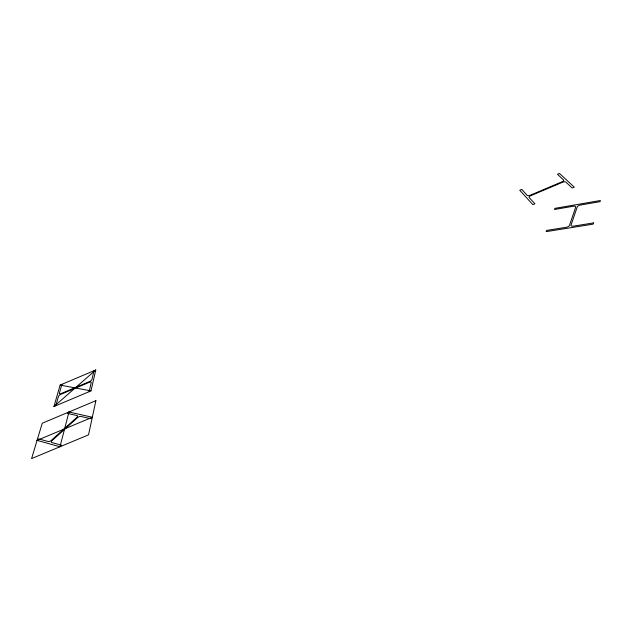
<?xml version="1.0" encoding="UTF-8"?>
<svg xmlns="http://www.w3.org/2000/svg" width="632" height="632" viewBox="0 0 632 632"><rect width="100%" height="100%" fill="white"/><g stroke="black" fill="none" stroke-linecap="round" stroke-linejoin="round"><path stroke-width="0.95" d="M90.984 390.908L95.772 369.965L60.143 385.07L53.941 406.526L90.984 390.908L60.143 385.07M89.128 391.69L91.229 382.613A2.528 0.988 -31.6 0 0 89.333 382.273L60.98 394.257A2.536 0.98 -32.2 0 0 58.436 396.469L55.782 405.744M93.986 370.723L91.972 379.398A2.512 0.98 -31.5 0 1 89.499 381.578L61.186 393.546A2.52 0.964 -32.1 0 1 59.376 393.183L61.912 384.319M59.961 446.761L68.983 411.993L92.319 417.262L90.739 418.7L80.683 416.401A2.702 1.114 -32.7 0 0 77.396 417.784L52.33 440.354A2.789 1.145 -33.6 0 0 51.737 442.511L61.62 445.244L59.961 446.761L37.083 440.37L38.718 438.908L48.222 441.539A2.773 1.138 -33.7 0 0 51.563 440.149L76.614 417.602A2.694 1.098 -32.7 0 0 77.104 415.587L67.427 413.375L68.983 411.993M53.941 406.526L95.772 369.965M37.083 440.37L92.319 417.262M95.89 400.688L88.52 434.863L31.6 458.571L42.241 423.227L95.89 400.688M593.551 222.914L593.172 224.139L546.182 231.636L546.633 230.435L566.177 227.299A2.947 1.296 -17.2 0 0 569.479 225.403L575.736 207.114A2.876 1.217 -17.2 0 0 573.469 206.222L554.469 209.484L554.888 208.363L600.4 200.51L600.052 201.655L580.46 205.021A2.891 1.225 -17 0 0 577.253 206.854L571.044 225.15A2.963 1.303 -17 0 0 573.374 226.145L593.551 222.914M521.756 189.418L519.773 190.264L532.831 204.642L534.893 203.773L529.197 197.547A2.678 1.09 -18.6 0 1 530.833 195.659L562.496 182.277A2.718 1.09 -17.8 0 1 565.83 182.071L572.213 188.036L574.298 187.159L559.478 173.429L557.487 174.274L563.57 179.962A2.694 1.074 -17.9 0 1 562.006 181.819L530.39 195.185A2.662 1.074 -18.7 0 1 527.183 195.351L521.756 189.418"/></g></svg>
